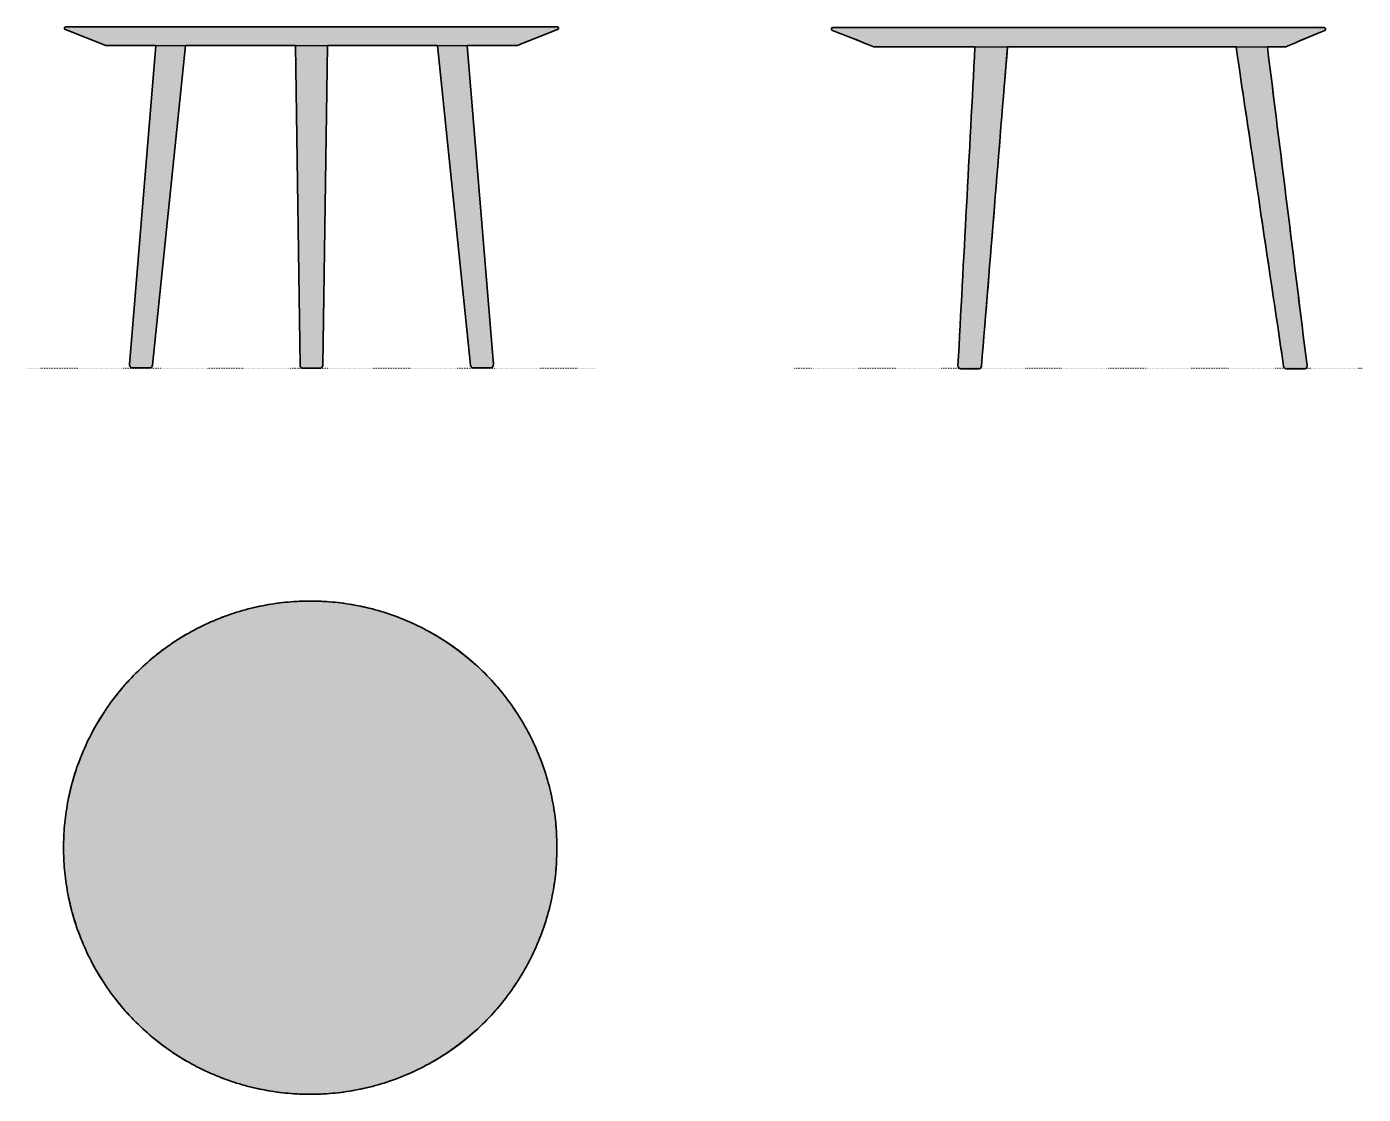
# Model space of a CAD drawing. Header units: millimetres. Extents: x 0 to 1761, y -957 to 450.
import ezdxf

# ---------------------------------------------------------------- set-up
doc = ezdxf.new("R2010")
doc.units = ezdxf.units.MM
doc.linetypes.add('Dots', pattern=[1, 0, -1])
doc.layers.add('Blocks', color=7, linetype='Continuous')
doc.layers.add('Blocks$Fill', color=7, linetype='Continuous', true_color=0xffffff)
for name, color, linetype, lineweight, true_color in [('Blocks$Inner', 7, 'Continuous', 25, 0x007f00), ('Blocks$Outline', 7, 'Continuous', 35, 0xff3f3f), ('Groud', 7, 'Dots', 25, 0x243775)]:
    doc.layers.add(name, color=color, linetype=linetype, lineweight=lineweight, true_color=true_color)

# ---------------------------------------------------------------- blocks, each defined once
blk = doc.blocks.new('Aarhus Coffe Table Ø65 Top')
at = {"layer": 'Blocks$Fill'}
blk.add_hatch(color=256, dxfattribs=at).paths.add_polyline_path([(650, 0), (649.9, 7.2), (649.7, 14.5), (649.3, 21.8), (648.7, 29.2), (647.9, 36.6), (647, 44.1), (645.9, 51.6), (644.6, 59.1), (643.1, 66.7), (641.4, 74.3), (639.5, 81.8), (637.5, 89.4), (635.2, 97), (632.7, 104.6), (630.1, 112.1), (627.2, 119.6), (624.1, 127.1), (620.8, 134.6), (617.4, 141.9), (613.7, 149.3), (609.8, 156.5), (605.7, 163.7), (601.5, 170.8), (597, 177.8), (592.4, 184.8), (587.5, 191.6), (582.5, 198.3), (577.3, 204.8), (571.9, 211.3), (566.4, 217.6), (560.7, 223.8), (554.8, 229.8), (548.8, 235.7), (542.6, 241.4), (536.3, 246.9), (529.8, 252.3), (523.3, 257.5), (516.6, 262.5), (509.8, 267.4), (502.8, 272), (495.8, 276.5), (488.7, 280.7), (481.5, 284.8), (474.3, 288.7), (466.9, 292.4), (459.6, 295.8), (452.1, 299.1), (444.6, 302.2), (437.1, 305.1), (429.6, 307.7), (422, 310.2), (414.4, 312.5), (406.8, 314.5), (399.3, 316.4), (391.7, 318.1), (384.1, 319.6), (376.6, 320.9), (369.1, 322), (361.6, 322.9), (354.2, 323.7), (346.8, 324.3), (339.5, 324.7), (332.2, 324.9), (325, 325), (317.8, 324.9), (310.5, 324.7), (303.2, 324.3), (295.8, 323.7), (288.4, 322.9), (280.9, 322), (273.4, 320.9), (265.9, 319.6), (258.3, 318.1), (250.7, 316.4), (243.2, 314.5), (235.6, 312.5), (228, 310.2), (220.4, 307.7), (212.9, 305.1), (205.4, 302.2), (197.9, 299.1), (190.4, 295.8), (183.1, 292.4), (175.7, 288.7), (168.5, 284.8), (161.3, 280.7), (154.2, 276.5), (147.2, 272), (140.2, 267.4), (133.4, 262.5), (126.7, 257.5), (120.2, 252.3), (113.7, 246.9), (107.4, 241.4), (101.2, 235.7), (95.2, 229.8), (89.3, 223.8), (83.6, 217.6), (78.1, 211.3), (72.7, 204.8), (67.5, 198.3), (62.5, 191.6), (57.6, 184.8), (53, 177.8), (48.5, 170.8), (44.3, 163.7), (40.2, 156.5), (36.3, 149.3), (32.6, 141.9), (29.2, 134.6), (25.9, 127.1), (22.8, 119.6), (19.9, 112.1), (17.3, 104.6), (14.8, 97), (12.5, 89.4), (10.5, 81.8), (8.6, 74.3), (6.9, 66.7), (5.4, 59.1), (4.1, 51.6), (3, 44.1), (2.1, 36.6), (1.3, 29.2), (0.7, 21.8), (0.3, 14.5), (0.1, 7.2), (0, 0), (0.1, -7.2), (0.3, -14.5), (0.7, -21.8), (1.3, -29.2), (2.1, -36.6), (3, -44.1), (4.1, -51.6), (5.4, -59.1), (6.9, -66.7), (8.6, -74.3), (10.5, -81.8), (12.5, -89.4), (14.8, -97), (17.3, -104.6), (19.9, -112.1), (22.8, -119.6), (25.9, -127.1), (29.2, -134.6), (32.6, -141.9), (36.3, -149.3), (40.2, -156.5), (44.3, -163.7), (48.5, -170.8), (53, -177.8), (57.6, -184.8), (62.5, -191.6), (67.5, -198.3), (72.7, -204.8), (78.1, -211.3), (83.6, -217.6), (89.3, -223.8), (95.2, -229.8), (101.2, -235.7), (107.4, -241.4), (113.7, -246.9), (120.2, -252.3), (126.7, -257.5), (133.4, -262.5), (140.2, -267.4), (147.2, -272), (154.2, -276.5), (161.3, -280.7), (168.5, -284.8), (175.7, -288.7), (183.1, -292.4), (190.4, -295.8), (197.9, -299.1), (205.4, -302.2), (212.9, -305.1), (220.4, -307.7), (228, -310.2), (235.6, -312.5), (243.2, -314.5), (250.7, -316.4), (258.3, -318.1), (265.9, -319.6), (273.4, -320.9), (280.9, -322), (288.4, -322.9), (295.8, -323.7), (303.2, -324.3), (310.5, -324.7), (317.8, -324.9), (325, -325), (332.2, -324.9), (339.5, -324.7), (346.8, -324.3), (354.2, -323.7), (361.6, -322.9), (369.1, -322), (376.6, -320.9), (384.1, -319.6), (391.7, -318.1), (399.3, -316.4), (406.8, -314.5), (414.4, -312.5), (422, -310.2), (429.6, -307.7), (437.1, -305.1), (444.6, -302.2), (452.1, -299.1), (459.6, -295.8), (466.9, -292.4), (474.3, -288.7), (481.5, -284.8), (488.7, -280.7), (495.8, -276.5), (502.8, -272), (509.8, -267.4), (516.6, -262.5), (523.3, -257.5), (529.8, -252.3), (536.3, -246.9), (542.6, -241.4), (548.8, -235.7), (554.8, -229.8), (560.7, -223.8), (566.4, -217.6), (571.9, -211.3), (577.3, -204.8), (582.5, -198.3), (587.5, -191.6), (592.4, -184.8), (597, -177.8), (601.5, -170.8), (605.7, -163.7), (609.8, -156.5), (613.7, -149.3), (617.4, -141.9), (620.8, -134.6), (624.1, -127.1), (627.2, -119.6), (630.1, -112.1), (632.7, -104.6), (635.2, -97), (637.5, -89.4), (639.5, -81.8), (641.4, -74.3), (643.1, -66.7), (644.6, -59.1), (645.9, -51.6), (647, -44.1), (647.9, -36.6), (648.7, -29.2), (649.3, -21.8), (649.7, -14.5), (649.9, -7.2)], flags=0)
at = {"layer": 'Blocks$Inner'}
blk.add_circle((325, 0), 325, dxfattribs=at)
at = {"layer": 'Blocks$Outline'}
blk.add_rational_spline([(650, 0), (650, 325), (325, 325), (0, 325), (0, 0), (0, -325), (325, -325), (650, -325), (650, 0)], [1, 0.707106781187, 1, 0.707106781187, 1, 0.707106781187, 1, 0.707106781187, 1], degree=2, knots=[0, 0, 0, 510.508806, 510.508806, 1021.017612, 1021.017612, 1531.526419, 1531.526419, 2042.035225, 2042.035225, 2042.035225], dxfattribs=at)
blk = doc.blocks.new('Aarhus Coffe Table Ø65 Side')
at = {"layer": 'Blocks$Fill'}
blk.add_hatch(color=256, dxfattribs=at).paths.add_polyline_path([(623.9, 423.6), (648, 423.6), (699.4, 445.2), (699.4, 445.2), (699.5, 445.2), (699.5, 445.2), (699.6, 445.3), (699.6, 445.3), (699.7, 445.3), (699.7, 445.3), (699.7, 445.4), (699.8, 445.4), (699.8, 445.4), (699.9, 445.5), (699.9, 445.5), (699.9, 445.5), (700, 445.6), (700, 445.6), (700, 445.6), (700.1, 445.7), (700.1, 445.7), (700.1, 445.7), (700.2, 445.8), (700.2, 445.8), (700.2, 445.9), (700.3, 445.9), (700.3, 445.9), (700.3, 446), (700.3, 446), (700.4, 446.1), (700.4, 446.1), (700.4, 446.2), (700.4, 446.2), (700.5, 446.2), (700.5, 446.3), (700.5, 446.3), (700.5, 446.4), (700.5, 446.4), (700.5, 446.5), (700.6, 446.5), (700.6, 446.6), (700.6, 446.6), (700.6, 446.7), (700.6, 446.7), (700.6, 446.8), (700.6, 446.8), (700.6, 446.9), (700.6, 446.9), (700.6, 447), (700.6, 447), (700.6, 447.1), (700.6, 447.1), (700.6, 447.2), (700.6, 447.2), (700.6, 447.3), (700.6, 447.3), (700.6, 447.4), (700.6, 447.4), (700.6, 447.5), (700.6, 447.5), (700.6, 447.6), (700.6, 447.6), (700.5, 447.7), (700.5, 447.7), (700.5, 447.8), (700.5, 447.8), (700.4, 447.9), (700.4, 447.9), (700.4, 448), (700.4, 448), (700.4, 448), (700.4, 448.1), (700.3, 448.1), (700.3, 448.1), (700.3, 448.2), (700.3, 448.2), (700.3, 448.2), (700.2, 448.3), (700.2, 448.3), (700.2, 448.3), (700.2, 448.4), (700.2, 448.4), (700.1, 448.4), (700.1, 448.4), (700.1, 448.5), (700.1, 448.5), (700, 448.5), (700, 448.5), (700, 448.6), (699.9, 448.6), (699.9, 448.6), (699.9, 448.6), (699.9, 448.7), (699.8, 448.7), (699.8, 448.7), (699.8, 448.7), (699.7, 448.8), (699.7, 448.8), (699.7, 448.8), (699.7, 448.8), (699.6, 448.8), (699.6, 448.9), (699.6, 448.9), (699.5, 448.9), (699.5, 448.9), (699.5, 448.9), (699.4, 448.9), (699.4, 449), (699.4, 449), (699.3, 449), (699.3, 449), (699.2, 449), (699.2, 449), (699.2, 449), (699.1, 449), (699.1, 449.1), (699.1, 449.1), (699, 449.1), (699, 449.1), (699, 449.1), (698.9, 449.1), (698.9, 449.1), (698.8, 449.1), (698.8, 449.1), (698.8, 449.1), (698.7, 449.1), (698.7, 449.1), (698.7, 449.1), (698.6, 449.1), (698.6, 449.1), (51.6, 449.1), (51.5, 449.1), (51.5, 449.1), (51.4, 449.1), (51.4, 449.1), (51.3, 449.1), (51.3, 449.1), (51.2, 449.1), (51.2, 449.1), (51.1, 449.1), (51.1, 449.1), (51, 449), (51, 449), (50.9, 449), (50.9, 449), (50.8, 449), (50.8, 449), (50.7, 448.9), (50.7, 448.9), (50.6, 448.9), (50.6, 448.9), (50.6, 448.9), (50.5, 448.8), (50.5, 448.8), (50.4, 448.8), (50.4, 448.7), (50.3, 448.7), (50.3, 448.7), (50.3, 448.7), (50.2, 448.6), (50.2, 448.6), (50.2, 448.6), (50.1, 448.5), (50.1, 448.5), (50.1, 448.5), (50, 448.4), (50, 448.4), (50, 448.3), (49.9, 448.3), (49.9, 448.3), (49.9, 448.2), (49.8, 448.2), (49.8, 448.1), (49.8, 448.1), (49.8, 448), (49.7, 448), (49.7, 448), (49.7, 447.9), (49.7, 447.9), (49.7, 447.8), (49.6, 447.8), (49.6, 447.7), (49.6, 447.7), (49.6, 447.6), (49.6, 447.6), (49.6, 447.5), (49.6, 447.5), (49.6, 447.4), (49.5, 447.4), (49.5, 447.3), (49.5, 447.3), (49.5, 447.2), (49.5, 447.2), (49.5, 447.1), (49.5, 447.1), (49.5, 447), (49.5, 447), (49.5, 446.9), (49.5, 446.9), (49.5, 446.9), (49.5, 446.8), (49.5, 446.8), (49.5, 446.8), (49.5, 446.7), (49.6, 446.7), (49.6, 446.6), (49.6, 446.6), (49.6, 446.6), (49.6, 446.5), (49.6, 446.5), (49.6, 446.5), (49.6, 446.4), (49.6, 446.4), (49.7, 446.3), (49.7, 446.3), (49.7, 446.3), (49.7, 446.2), (49.7, 446.2), (49.7, 446.2), (49.7, 446.1), (49.8, 446.1), (49.8, 446.1), (49.8, 446), (49.8, 446), (49.8, 446), (49.9, 445.9), (49.9, 445.9), (49.9, 445.9), (49.9, 445.8), (49.9, 445.8), (50, 445.8), (50, 445.8), (50, 445.7), (50, 445.7), (50.1, 445.7), (50.1, 445.6), (50.1, 445.6), (50.1, 445.6), (50.2, 445.6), (50.2, 445.5), (50.2, 445.5), (50.3, 445.5), (50.3, 445.5), (50.3, 445.4), (50.4, 445.4), (50.4, 445.4), (50.4, 445.4), (50.4, 445.4), (50.5, 445.3), (50.5, 445.3), (50.5, 445.3), (50.6, 445.3), (50.6, 445.3), (50.6, 445.2), (50.7, 445.2), (50.7, 445.2), (50.8, 445.2), (50.8, 445.2), (50.8, 445.2), (105.6, 423.6), (238.7, 423.6), (216.3, 3.4), (216.3, 3.3), (216.3, 3.2), (216.3, 3.1), (216.3, 3), (216.4, 2.9), (216.4, 2.8), (216.4, 2.7), (216.4, 2.6), (216.4, 2.5), (216.4, 2.4), (216.4, 2.3), (216.5, 2.2), (216.5, 2.1), (216.5, 2), (216.6, 1.9), (216.6, 1.8), (216.6, 1.7), (216.7, 1.6), (216.7, 1.5), (216.7, 1.4), (216.8, 1.3), (216.8, 1.3), (216.9, 1.2), (216.9, 1.1), (217, 1), (217, 0.9), (217.1, 0.8), (217.1, 0.7), (217.2, 0.7), (217.3, 0.6), (217.3, 0.5), (217.4, 0.4), (217.5, 0.4), (217.5, 0.3), (217.6, 0.2), (217.7, 0.2), (217.7, 0.1), (217.8, 0), (217.9, 0), (218, -0.1), (218.1, -0.1), (218.1, -0.2), (218.2, -0.3), (218.3, -0.3), (218.4, -0.4), (218.5, -0.4), (218.6, -0.5), (218.7, -0.5), (218.7, -0.5), (218.8, -0.6), (218.9, -0.6), (219, -0.7), (219.1, -0.7), (219.2, -0.7), (219.3, -0.8), (219.4, -0.8), (219.5, -0.8), (219.6, -0.8), (219.7, -0.8), (219.8, -0.9), (219.9, -0.9), (220, -0.9), (220.1, -0.9), (220.2, -0.9), (220.3, -0.9), (220.3, -0.9), (220.3, -0.9), (220.4, -0.9), (220.5, -0.9), (243.2, -0.9), (243.3, -0.9), (243.4, -0.9), (243.5, -0.9), (243.6, -0.9), (243.7, -0.9), (243.8, -0.9), (243.9, -0.9), (244, -0.8), (244.1, -0.8), (244.2, -0.8), (244.3, -0.8), (244.3, -0.7), (244.4, -0.7), (244.5, -0.7), (244.6, -0.7), (244.7, -0.6), (244.8, -0.6), (244.9, -0.5), (245, -0.5), (245.1, -0.5), (245.1, -0.4), (245.2, -0.4), (245.3, -0.3), (245.4, -0.3), (245.5, -0.2), (245.5, -0.2), (245.6, -0.1), (245.7, -0.1), (245.8, 0), (245.8, 0.1), (245.9, 0.1), (246, 0.2), (246.1, 0.2), (246.1, 0.3), (246.2, 0.4), (246.2, 0.4), (246.3, 0.5), (246.4, 0.6), (246.4, 0.7), (246.5, 0.7), (246.5, 0.8), (246.6, 0.9), (246.6, 1), (246.7, 1.1), (246.7, 1.1), (246.8, 1.2), (246.8, 1.3), (246.9, 1.4), (246.9, 1.5), (247, 1.6), (247, 1.6), (247, 1.7), (247.1, 1.8), (247.1, 1.9), (247.1, 2), (247.2, 2.1), (247.2, 2.2), (247.2, 2.3), (247.2, 2.4), (247.2, 2.5), (247.3, 2.6), (247.3, 2.7), (247.3, 2.8), (247.3, 2.9), (281.5, 423.6), (582.6, 423.6), (645.3, 2.6), (645.3, 2.5), (645.3, 2.4), (645.3, 2.3), (645.4, 2.2), (645.4, 2.1), (645.4, 2.1), (645.4, 2), (645.5, 1.9), (645.5, 1.8), (645.5, 1.7), (645.6, 1.6), (645.6, 1.5), (645.6, 1.5), (645.7, 1.4), (645.7, 1.3), (645.8, 1.2), (645.8, 1.1), (645.9, 1.1), (645.9, 1), (646, 0.9), (646, 0.8), (646.1, 0.7), (646.1, 0.7), (646.2, 0.6), (646.2, 0.5), (646.3, 0.5), (646.4, 0.4), (646.4, 0.3), (646.5, 0.3), (646.5, 0.2), (646.6, 0.2), (646.7, 0.1), (646.7, 0), (646.8, 0), (646.9, -0.1), (647, -0.1), (647, -0.2), (647.1, -0.2), (647.2, -0.3), (647.3, -0.3), (647.3, -0.4), (647.4, -0.4), (647.5, -0.5), (647.6, -0.5), (647.7, -0.5), (647.7, -0.6), (647.8, -0.6), (647.9, -0.6), (648, -0.7), (648.1, -0.7), (648.2, -0.7), (648.3, -0.8), (648.3, -0.8), (648.4, -0.8), (648.5, -0.8), (648.6, -0.8), (648.7, -0.9), (648.8, -0.9), (648.9, -0.9), (649, -0.9), (649.1, -0.9), (649.2, -0.9), (649.3, -0.9), (649.4, -0.9), (672, -0.9), (672.1, -0.9), (672.2, -0.9), (672.3, -0.9), (672.4, -0.9), (672.6, -0.9), (672.7, -0.9), (672.8, -0.8), (672.9, -0.8), (673, -0.8), (673.1, -0.8), (673.2, -0.8), (673.3, -0.7), (673.3, -0.7), (673.4, -0.7), (673.5, -0.6), (673.6, -0.6), (673.7, -0.5), (673.8, -0.5), (673.9, -0.5), (674, -0.4), (674.1, -0.4), (674.2, -0.3), (674.2, -0.3), (674.3, -0.2), (674.4, -0.2), (674.5, -0.1), (674.6, 0), (674.6, 0), (674.7, 0.1), (674.8, 0.2), (674.9, 0.2), (674.9, 0.3), (675, 0.4), (675.1, 0.4), (675.1, 0.5), (675.2, 0.6), (675.3, 0.7), (675.3, 0.7), (675.4, 0.8), (675.4, 0.9), (675.5, 1), (675.5, 1.1), (675.6, 1.2), (675.6, 1.2), (675.7, 1.3), (675.7, 1.4), (675.8, 1.5), (675.8, 1.6), (675.9, 1.7), (675.9, 1.8), (675.9, 1.9), (676, 2), (676, 2.1), (676, 2.2), (676, 2.3), (676.1, 2.4), (676.1, 2.5), (676.1, 2.6), (676.1, 2.7), (676.1, 2.8), (676.1, 2.9), (676.1, 3), (676.1, 3.1), (676.1, 3.2), (676.1, 3.3), (676.1, 3.4), (676.1, 3.6), (676.1, 3.7)], flags=0)
at = {"layer": 'Blocks$Inner'}
for points in [[(50.8, 445.2), (105.6, 423.6), (648, 423.6), (699.4, 445.2)], [(698.6, 449.1), (51.6, 449.1)], [(238.7, 423.6), (216.3, 3.4)], [(247.3, 2.9), (281.5, 423.6)], [(220.5, -0.9), (243.2, -0.9)]]:
    blk.add_lwpolyline(points, dxfattribs=at)
for points, knots in [([(51.6, 449.1), (50.4, 449.1), (49.5, 448.2), (49.5, 447.1), (49.5, 446.2), (50, 445.5), (50.8, 445.2)], [3, 3, 3, 3, 4, 4, 4, 5, 5, 5, 5]), ([(699.4, 445.2), (700.4, 445.6), (700.9, 446.8), (700.5, 447.9), (700.2, 448.6), (699.4, 449.1), (698.6, 449.1)], [8, 8, 8, 8, 9, 9, 9, 10, 10, 10, 10]), ([(216.3, 3.4), (216.2, 1.1), (218, -0.8), (220.2, -0.9), (220.3, -0.9), (220.4, -0.9), (220.5, -0.9)], [1, 1, 1, 1, 2, 2, 2, 3, 3, 3, 3])]:
    blk.add_open_spline(points, degree=3, knots=knots, dxfattribs=at)
for points, degree in [([(582.6, 423.6), (645.3, 2.6)], 1), ([(676.1, 3.7), (623.9, 423.6)], 1), ([(243.2, -0.9), (245.3, -0.9), (247.1, 0.7), (247.3, 2.9)], 3), ([(645.3, 2.6), (645.6, 0.6), (647.3, -0.9), (649.4, -0.9)], 3), ([(672, -0.9), (674.3, -0.9), (676.1, 0.9), (676.1, 3.2)], 3), ([(676.1, 3.2), (676.1, 3.4), (676.1, 3.5), (676.1, 3.7)], 3), ([(649.4, -0.9), (672, -0.9)], 1)]:
    blk.add_open_spline(points, degree=degree, dxfattribs=at)
at = {"layer": 'Blocks$Outline'}
for points, knots in [([(698.6, 449.1), (482.9, 449.1), (267.2, 449.1), (51.6, 449.1), (50.4, 449.1), (49.5, 448.2), (49.5, 447.1), (49.5, 446.2), (50, 445.5), (50.8, 445.2), (69.1, 438), (87.4, 430.8), (105.6, 423.6), (150, 423.6), (194.4, 423.6), (238.7, 423.6)], [2, 2, 2, 2, 3, 3, 3, 4, 4, 4, 5, 5, 5, 6, 6, 6, 6.245395, 6.245395, 6.245395, 6.245395]), ([(623.9, 423.6), (631.9, 423.6), (640, 423.6), (648, 423.6), (665.1, 430.8), (682.3, 438), (699.4, 445.2), (700.4, 445.6), (700.9, 446.8), (700.5, 447.9), (700.2, 448.6), (699.4, 449.1), (698.6, 449.1)], [6.955462, 6.955462, 6.955462, 6.955462, 7, 7, 7, 8, 8, 8, 9, 9, 9, 10, 10, 10, 10]), ([(238.7, 423.6), (231.3, 283.5), (223.8, 143.5), (216.3, 3.4), (216.2, 1.1), (218, -0.8), (220.2, -0.9), (220.3, -0.9), (220.4, -0.9), (220.5, -0.9), (228, -0.9), (235.6, -0.9), (243.2, -0.9), (245.3, -0.9), (247.1, 0.7), (247.3, 2.9), (258.7, 143.1), (270.1, 283.4), (281.5, 423.6)], [0, 0, 0, 0, 1, 1, 1, 2, 2, 2, 3, 3, 3, 4, 4, 4, 5, 5, 5, 6, 6, 6, 6]), ([(582.6, 423.6), (603.5, 283.3), (624.4, 142.9), (645.3, 2.6), (645.6, 0.6), (647.3, -0.9), (649.4, -0.9), (656.9, -0.9), (664.5, -0.9), (672, -0.9), (674.3, -0.9), (676.1, 0.9), (676.1, 3.2), (676.1, 3.4), (676.1, 3.5), (676.1, 3.7), (658.7, 143.7), (641.3, 283.6), (623.9, 423.6)], [-1, -1, -1, -1, 0, 0, 0, 1, 1, 1, 2, 2, 2, 3, 3, 3, 4, 4, 4, 5, 5, 5, 5])]:
    blk.add_open_spline(points, degree=3, knots=knots, dxfattribs=at)
blk.add_open_spline([(281.5, 423.6), (381.8, 423.6), (482.2, 423.6), (582.6, 423.6)], degree=3, dxfattribs=at)
blk = doc.blocks.new('Aarhus Coffe Table Ø65 Front')
at = {"layer": 'Blocks$Fill'}
blk.add_hatch(color=256, dxfattribs=at).paths.add_polyline_path([(51.6, 450), (51.6, 450), (51.6, 450), (51.5, 450), (51.5, 450), (51.4, 450), (51.4, 450), (51.3, 450), (51.3, 450), (51.3, 450), (51.2, 450), (51.2, 450), (51.1, 450), (51.1, 450), (51.1, 449.9), (51, 449.9), (51, 449.9), (50.9, 449.9), (50.9, 449.9), (50.9, 449.9), (50.8, 449.9), (50.8, 449.8), (50.7, 449.8), (50.7, 449.8), (50.7, 449.8), (50.6, 449.8), (50.6, 449.7), (50.5, 449.7), (50.5, 449.7), (50.5, 449.7), (50.4, 449.6), (50.4, 449.6), (50.4, 449.6), (50.3, 449.5), (50.3, 449.5), (50.3, 449.5), (50.2, 449.5), (50.2, 449.4), (50.2, 449.4), (50.1, 449.4), (50.1, 449.3), (50.1, 449.3), (50, 449.2), (50, 449.2), (50, 449.2), (50, 449.1), (49.9, 449.1), (49.9, 449.1), (49.9, 449), (49.9, 449), (49.9, 449), (49.8, 448.9), (49.8, 448.9), (49.8, 448.8), (49.8, 448.8), (49.8, 448.8), (49.8, 448.7), (49.7, 448.7), (49.7, 448.6), (49.7, 448.6), (49.7, 448.6), (49.7, 448.5), (49.7, 448.5), (49.7, 448.4), (49.7, 448.4), (49.7, 448.4), (49.7, 448.3), (49.6, 448.3), (49.6, 448.2), (49.6, 448.2), (49.6, 448.2), (49.6, 448.1), (49.6, 448.1), (49.6, 448), (49.6, 448), (49.6, 448), (49.6, 447.9), (49.6, 447.9), (49.6, 447.8), (49.6, 447.8), (49.7, 447.7), (49.7, 447.7), (49.7, 447.7), (49.7, 447.6), (49.7, 447.6), (49.7, 447.5), (49.7, 447.5), (49.7, 447.4), (49.7, 447.4), (49.8, 447.4), (49.8, 447.3), (49.8, 447.3), (49.8, 447.2), (49.8, 447.2), (49.8, 447.1), (49.9, 447.1), (49.9, 447.1), (49.9, 447), (49.9, 447), (50, 446.9), (50, 446.9), (50, 446.9), (50, 446.8), (50.1, 446.8), (50.1, 446.8), (50.1, 446.7), (50.1, 446.7), (50.2, 446.7), (50.2, 446.6), (50.2, 446.6), (50.3, 446.6), (50.3, 446.5), (50.3, 446.5), (50.4, 446.5), (50.4, 446.5), (50.4, 446.4), (50.5, 446.4), (50.5, 446.4), (50.5, 446.4), (50.6, 446.3), (50.6, 446.3), (50.6, 446.3), (50.7, 446.3), (50.7, 446.3), (50.8, 446.2), (50.8, 446.2), (50.8, 446.2), (50.9, 446.2), (50.9, 446.2), (104.2, 425.2), (169.9, 425.2), (135.5, 4.7), (135.5, 4.6), (135.5, 4.5), (135.5, 4.4), (135.5, 4.3), (135.5, 4.2), (135.5, 4.1), (135.5, 4), (135.5, 3.9), (135.5, 3.8), (135.5, 3.7), (135.6, 3.6), (135.6, 3.5), (135.6, 3.4), (135.6, 3.3), (135.7, 3.2), (135.7, 3.1), (135.7, 3), (135.8, 2.9), (135.8, 2.8), (135.9, 2.7), (135.9, 2.6), (135.9, 2.5), (136, 2.4), (136.1, 2.3), (136.1, 2.2), (136.2, 2.1), (136.2, 2), (136.3, 2), (136.3, 1.9), (136.4, 1.8), (136.5, 1.7), (136.5, 1.6), (136.6, 1.6), (136.7, 1.5), (136.8, 1.4), (136.8, 1.4), (136.9, 1.3), (137, 1.2), (137.1, 1.2), (137.2, 1.1), (137.2, 1.1), (137.3, 1), (137.4, 0.9), (137.5, 0.9), (137.6, 0.8), (137.7, 0.8), (137.8, 0.7), (137.9, 0.7), (138, 0.7), (138.1, 0.6), (138.2, 0.6), (138.3, 0.6), (138.4, 0.5), (138.5, 0.5), (138.6, 0.5), (138.7, 0.4), (138.8, 0.4), (138.9, 0.4), (139, 0.4), (139.1, 0.4), (139.2, 0.4), (139.3, 0.4), (139.4, 0.4), (139.5, 0.4), (161.5, 0.4), (161.6, 0.4), (161.7, 0.4), (161.8, 0.4), (161.9, 0.4), (162, 0.4), (162, 0.4), (162.1, 0.4), (162.2, 0.4), (162.3, 0.4), (162.4, 0.5), (162.5, 0.5), (162.6, 0.5), (162.7, 0.5), (162.7, 0.6), (162.8, 0.6), (162.9, 0.6), (163, 0.6), (163.1, 0.7), (163.2, 0.7), (163.3, 0.8), (163.3, 0.8), (163.4, 0.8), (163.5, 0.9), (163.6, 0.9), (163.7, 1), (163.8, 1), (163.8, 1.1), (163.9, 1.2), (164, 1.2), (164.1, 1.3), (164.1, 1.3), (164.2, 1.4), (164.3, 1.5), (164.4, 1.5), (164.4, 1.6), (164.5, 1.7), (164.6, 1.7), (164.6, 1.8), (164.7, 1.9), (164.7, 2), (164.8, 2), (164.8, 2.1), (164.9, 2.2), (164.9, 2.3), (165, 2.4), (165, 2.4), (165.1, 2.5), (165.1, 2.6), (165.2, 2.7), (165.2, 2.8), (165.2, 2.9), (165.3, 2.9), (165.3, 3), (165.3, 3.1), (165.4, 3.2), (165.4, 3.3), (165.4, 3.4), (165.4, 3.5), (165.4, 3.5), (165.5, 3.6), (165.5, 3.7), (165.5, 3.8), (165.5, 3.9), (165.5, 4), (209.2, 425.2), (354, 425.2), (360, 3.9), (360, 3.9), (360, 3.8), (360, 3.7), (360, 3.6), (360.1, 3.5), (360.1, 3.4), (360.1, 3.3), (360.1, 3.2), (360.1, 3.1), (360.1, 3), (360.2, 2.9), (360.2, 2.9), (360.2, 2.8), (360.3, 2.7), (360.3, 2.6), (360.3, 2.5), (360.4, 2.4), (360.4, 2.3), (360.4, 2.2), (360.5, 2.1), (360.5, 2), (360.6, 2), (360.6, 1.9), (360.7, 1.8), (360.8, 1.7), (360.8, 1.6), (360.9, 1.5), (360.9, 1.5), (361, 1.4), (361.1, 1.3), (361.1, 1.2), (361.2, 1.2), (361.3, 1.1), (361.4, 1), (361.4, 0.9), (361.5, 0.9), (361.6, 0.8), (361.7, 0.8), (361.8, 0.7), (361.9, 0.6), (361.9, 0.6), (362, 0.5), (362.1, 0.5), (362.2, 0.4), (362.3, 0.4), (362.4, 0.4), (362.5, 0.3), (362.6, 0.3), (362.7, 0.2), (362.7, 0.2), (362.8, 0.2), (362.9, 0.2), (363, 0.1), (363.1, 0.1), (363.2, 0.1), (363.3, 0.1), (363.4, 0), (363.5, 0), (363.6, 0), (363.7, 0), (363.8, 0), (363.8, 0), (363.9, 0), (364, 0), (375.1, 0), (386.1, 0), (386.2, 0), (386.3, 0), (386.4, 0), (386.5, 0), (386.6, 0), (386.7, 0), (386.8, 0), (386.9, 0.1), (386.9, 0.1), (387, 0.1), (387.1, 0.1), (387.2, 0.2), (387.3, 0.2), (387.4, 0.2), (387.5, 0.2), (387.6, 0.3), (387.7, 0.3), (387.8, 0.4), (387.9, 0.4), (388, 0.4), (388, 0.5), (388.1, 0.5), (388.2, 0.6), (388.3, 0.6), (388.4, 0.7), (388.5, 0.8), (388.6, 0.8), (388.6, 0.9), (388.7, 0.9), (388.8, 1), (388.9, 1.1), (388.9, 1.2), (389, 1.2), (389.1, 1.3), (389.1, 1.4), (389.2, 1.5), (389.3, 1.5), (389.3, 1.6), (389.4, 1.7), (389.5, 1.8), (389.5, 1.9), (389.6, 2), (389.6, 2), (389.7, 2.1), (389.7, 2.2), (389.8, 2.3), (389.8, 2.4), (389.8, 2.5), (389.9, 2.6), (389.9, 2.7), (389.9, 2.8), (390, 2.9), (390, 2.9), (390, 3), (390, 3.1), (390.1, 3.2), (390.1, 3.3), (390.1, 3.4), (390.1, 3.5), (390.1, 3.6), (390.1, 3.7), (390.1, 3.8), (390.1, 3.9), (390.1, 3.9), (396.2, 425.2), (541, 425.2), (584.6, 4), (584.7, 3.9), (584.7, 3.8), (584.7, 3.7), (584.7, 3.6), (584.7, 3.5), (584.7, 3.5), (584.7, 3.4), (584.8, 3.3), (584.8, 3.2), (584.8, 3.1), (584.9, 3), (584.9, 2.9), (584.9, 2.9), (585, 2.8), (585, 2.7), (585, 2.6), (585.1, 2.5), (585.1, 2.4), (585.2, 2.4), (585.2, 2.3), (585.3, 2.2), (585.3, 2.1), (585.4, 2), (585.4, 2), (585.5, 1.9), (585.5, 1.8), (585.6, 1.7), (585.7, 1.7), (585.7, 1.6), (585.8, 1.5), (585.9, 1.5), (585.9, 1.4), (586, 1.3), (586.1, 1.3), (586.2, 1.2), (586.2, 1.2), (586.3, 1.1), (586.4, 1), (586.5, 1), (586.6, 0.9), (586.6, 0.9), (586.7, 0.8), (586.8, 0.8), (586.9, 0.8), (587, 0.7), (587.1, 0.7), (587.1, 0.6), (587.2, 0.6), (587.3, 0.6), (587.4, 0.6), (587.5, 0.5), (587.6, 0.5), (587.7, 0.5), (587.8, 0.5), (587.8, 0.4), (587.9, 0.4), (588, 0.4), (588.1, 0.4), (588.2, 0.4), (588.3, 0.4), (588.4, 0.4), (588.5, 0.4), (588.5, 0.4), (588.6, 0.4), (610.7, 0.4), (610.8, 0.4), (610.9, 0.4), (611, 0.4), (611.1, 0.4), (611.2, 0.4), (611.3, 0.4), (611.4, 0.4), (611.5, 0.4), (611.6, 0.5), (611.7, 0.5), (611.8, 0.5), (611.9, 0.6), (612, 0.6), (612.1, 0.6), (612.2, 0.7), (612.3, 0.7), (612.4, 0.7), (612.5, 0.8), (612.6, 0.8), (612.7, 0.9), (612.7, 0.9), (612.8, 1), (612.9, 1.1), (613, 1.1), (613.1, 1.2), (613.2, 1.2), (613.2, 1.3), (613.3, 1.4), (613.4, 1.4), (613.5, 1.5), (613.5, 1.6), (613.6, 1.6), (613.7, 1.7), (613.7, 1.8), (613.8, 1.9), (613.9, 2), (613.9, 2), (614, 2.1), (614, 2.2), (614.1, 2.3), (614.2, 2.4), (614.2, 2.5), (614.3, 2.6), (614.3, 2.7), (614.3, 2.8), (614.4, 2.9), (614.4, 3), (614.5, 3.1), (614.5, 3.2), (614.5, 3.3), (614.5, 3.4), (614.6, 3.5), (614.6, 3.6), (614.6, 3.7), (614.6, 3.8), (614.6, 3.9), (614.7, 4), (614.7, 4.1), (614.7, 4.2), (614.7, 4.3), (614.7, 4.4), (614.7, 4.5), (614.7, 4.6), (614.7, 4.7), (580.2, 425.2), (646, 425.2), (699.3, 446.2), (699.3, 446.2), (699.3, 446.2), (699.4, 446.2), (699.4, 446.2), (699.4, 446.3), (699.5, 446.3), (699.5, 446.3), (699.5, 446.3), (699.6, 446.3), (699.6, 446.4), (699.7, 446.4), (699.7, 446.4), (699.7, 446.4), (699.8, 446.5), (699.8, 446.5), (699.8, 446.5), (699.9, 446.5), (699.9, 446.6), (699.9, 446.6), (700, 446.6), (700, 446.7), (700, 446.7), (700, 446.7), (700.1, 446.8), (700.1, 446.8), (700.1, 446.8), (700.2, 446.9), (700.2, 446.9), (700.2, 446.9), (700.2, 447), (700.3, 447), (700.3, 447.1), (700.3, 447.1), (700.3, 447.1), (700.3, 447.2), (700.4, 447.2), (700.4, 447.3), (700.4, 447.3), (700.4, 447.4), (700.4, 447.4), (700.4, 447.4), (700.4, 447.5), (700.5, 447.5), (700.5, 447.6), (700.5, 447.6), (700.5, 447.7), (700.5, 447.7), (700.5, 447.7), (700.5, 447.8), (700.5, 447.8), (700.5, 447.9), (700.5, 447.9), (700.5, 448), (700.5, 448), (700.5, 448), (700.5, 448.1), (700.5, 448.1), (700.5, 448.2), (700.5, 448.2), (700.5, 448.2), (700.5, 448.3), (700.5, 448.3), (700.5, 448.4), (700.5, 448.4), (700.5, 448.4), (700.5, 448.5), (700.5, 448.5), (700.5, 448.6), (700.4, 448.6), (700.4, 448.6), (700.4, 448.7), (700.4, 448.7), (700.4, 448.8), (700.4, 448.8), (700.4, 448.8), (700.3, 448.9), (700.3, 448.9), (700.3, 449), (700.3, 449), (700.3, 449), (700.2, 449.1), (700.2, 449.1), (700.2, 449.1), (700.2, 449.2), (700.1, 449.2), (700.1, 449.2), (700.1, 449.3), (700.1, 449.3), (700, 449.4), (700, 449.4), (700, 449.4), (699.9, 449.5), (699.9, 449.5), (699.9, 449.5), (699.8, 449.5), (699.8, 449.6), (699.8, 449.6), (699.7, 449.6), (699.7, 449.7), (699.7, 449.7), (699.6, 449.7), (699.6, 449.7), (699.5, 449.8), (699.5, 449.8), (699.5, 449.8), (699.4, 449.8), (699.4, 449.8), (699.3, 449.9), (699.3, 449.9), (699.3, 449.9), (699.2, 449.9), (699.2, 449.9), (699.1, 449.9), (699.1, 449.9), (699.1, 450), (699, 450), (699, 450), (698.9, 450), (698.9, 450), (698.8, 450), (698.8, 450), (698.8, 450), (698.7, 450), (698.7, 450), (698.6, 450), (698.6, 450), (698.6, 450), (698.5, 450), (375.1, 450)], flags=0)
at = {"layer": 'Blocks$Inner'}
for p, q in [((135.5, 4.7), (169.9, 425.2)), ((209.2, 425.2), (165.5, 4)), ((354, 425.2), (360, 3.9)), ((541, 425.2), (584.6, 4)), ((614.7, 4.7), (580.2, 425.2)), ((161.5, 0.4), (139.5, 0.4)), ((588.6, 0.4), (610.7, 0.4))]:
    blk.add_line(p, q, dxfattribs=at)
for points in [[(50.9, 446.2), (104.2, 425.2), (375.1, 425.2), (646, 425.2), (699.3, 446.2)], [(698.5, 450), (375.1, 450), (51.6, 450)], [(390.1, 3.9), (396.2, 425.2)], [(364, 0), (375.1, 0), (386.1, 0)]]:
    blk.add_lwpolyline(points, dxfattribs=at)
for centre, radius, start, end in [((51.6, 448), 2, 90, 248.5388), ((698.5, 448), 2, 291.4612, 90), ((364, 4), 4, 180.7921, 270), ((386.1, 4), 4, 270, 359.2079), ((588.6, 4.4), 4, 185.6828, 270), ((610.7, 4.4), 4, 270, 4.4942)]:
    blk.add_arc(centre, radius, start, end, dxfattribs=at)
at = {"layer": 'Blocks$Inner', "extrusion": (0, 0, -1)}
for centre, start, end in [((-139.5, 4.4), 270, 4.4942), ((-161.5, 4.4), 185.6828, 270)]:
    blk.add_arc(centre, 4, start, end, dxfattribs=at)
at = {"layer": 'Blocks$Outline'}
for points in [[(50.9, 446.2), (104.2, 425.2)], [(375.1, 450), (51.6, 450)], [(698.5, 450), (375.1, 450)], [(646, 425.2), (699.3, 446.2)], [(104.2, 425.2), (169.9, 425.2)], [(169.9, 425.2), (135.5, 4.7)], [(165.5, 4), (209.2, 425.2)], [(209.2, 425.2), (354, 425.2)], [(354, 425.2), (360, 3.9)], [(390.1, 3.9), (396.2, 425.2)], [(396.2, 425.2), (541, 425.2)], [(541, 425.2), (584.6, 4)], [(614.7, 4.7), (580.2, 425.2)], [(580.2, 425.2), (646, 425.2)], [(139.5, 0.4), (161.5, 0.4)], [(364, 0), (375.1, 0)], [(375.1, 0), (386.1, 0)], [(588.6, 0.4), (610.7, 0.4)]]:
    blk.add_lwpolyline(points, dxfattribs=at)
for points, weights, knots in [([(51.6, 450), (50, 450), (49.7, 448.4), (49.4, 446.8), (50.9, 446.2)], [1, 0.77012717093, 1, 0.77012717093, 1], [0, 0, 0, 2.767023, 2.767023, 5.534047, 5.534047, 5.534047]), ([(699.3, 446.2), (700.8, 446.8), (700.5, 448.4), (700.2, 450), (698.5, 450)], [1, 0.770127170929, 1, 0.770127170929, 1], [0, 0, 0, 2.767023, 2.767023, 5.534047, 5.534047, 5.534047]), ([(135.5, 4.7), (135.4, 2.9), (136.5, 1.6), (137.7, 0.4), (139.5, 0.4)], [1, 0.9161981301, 1, 0.9161981301, 1], [0, 0, 0, 3.298469, 3.298469, 6.596938, 6.596938, 6.596938]), ([(610.7, 0.4), (612.4, 0.4), (613.6, 1.6), (614.8, 2.9), (614.7, 4.7)], [1, 0.9161981301, 1, 0.9161981301, 1], [0, 0, 0, 3.298469, 3.298469, 6.596938, 6.596938, 6.596938])]:
    blk.add_rational_spline(points, weights, degree=2, knots=knots, dxfattribs=at)
for points, weights in [([(161.5, 0.4), (165.2, 0.4), (165.5, 4)], [1, 0.74128968287, 1]), ([(360, 3.9), (360.1, 0), (364, 0)], [1, 0.711977484406, 1]), ([(386.1, 0), (390.1, 0), (390.1, 3.9)], [1, 0.711977484406, 1]), ([(584.6, 4), (585, 0.4), (588.6, 0.4)], [1, 0.74128968287, 1])]:
    blk.add_rational_spline(points, weights, degree=2, dxfattribs=at)

msp = doc.modelspace()

# ---------------------------------------------------------------- linework, layer by layer
at = {"layer": 'Groud'}
for points in [[(0, 0), (750.2, 0)], [(1010.5, 0), (1760.7, 0)]]:
    msp.add_lwpolyline(points, dxfattribs=at)

# ---------------------------------------------------------------- block references
at = {"layer": 'Blocks'}
for name, p in [('Aarhus Coffe Table Ø65 Front', (0, 0)), ('Aarhus Coffe Table Ø65 Side', (1010.5, 0)), ('Aarhus Coffe Table Ø65 Top', (48.5, -631.8))]:
    msp.add_blockref(name, p, dxfattribs=at)

doc.saveas('drawing.dxf')
